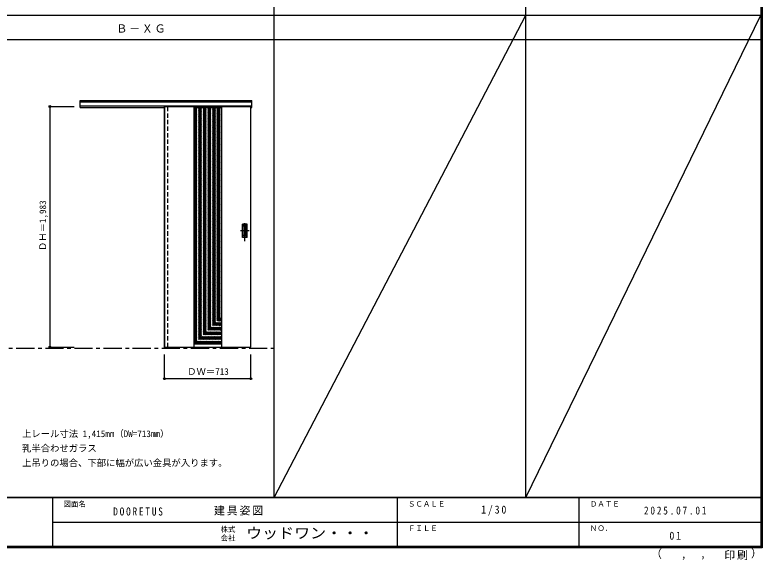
# Model space of a CAD drawing. Units: millimetres, scale not verified. Extents: x -6000 to 5700, y -4307 to 4260.
# Drawn here: x -461 to 5700, y -4307 to 186 of the extents above; entities that cross this region are included whole.
import ezdxf
from ezdxf.enums import TextEntityAlignment as Align

# ---------------------------------------------------------------- set-up
doc = ezdxf.new("R2010")
doc.units = ezdxf.units.MM
doc.header["$LTSCALE"] = 30
doc.header["$PDMODE"] = 32
doc.header["$PDSIZE"] = 15
doc.linetypes.add('CHAIN1', pattern=[8, 5, -1, 1, -1])
doc.linetypes.add('DASHED1', pattern=[1.8, 1.2, -0.6])
for name, color, linetype in [('0-1_通り芯', 7, 'CHAIN1'), ('0-2_扉', 3, 'Continuous'), ('0-3_仕上げ', 3, 'Continuous'), ('0-4_枠', 3, 'Continuous'), ('0-6_引手', 7, 'Continuous'), ('0-A_文字', 7, 'Continuous'), ('0-B_寸法', 4, 'Continuous'), ('0-C_ハッチ', 4, 'DASHED1'), ('F-1_枠', 6, 'Continuous'), ('F-A_文字', 7, 'Continuous')]:
    doc.layers.add(name, color=color, linetype=linetype)
doc.styles.add('ＭＳ ゴシック', font='')
doc.styles.get('ＭＳ ゴシック').set_extended_font_data('MS Gothic')

msp = doc.modelspace()

# ---------------------------------------------------------------- linework, layer by layer
at = {"layer": '0-1_通り芯'}
msp.add_line((-5490, -2560.5), (1678, -2560.5), dxfattribs=at)
at = {"layer": '0-2_扉', "color": 4, "linetype": 'DASHED1'}
msp.add_line((772, -568.5), (772, -572.5), dxfattribs=at)
at = {"layer": '0-2_扉'}
for p, q in [((772, -568.5), (772, -2551.5)), ((772, -568.5), (1485, -568.5)), ((1485, -2551.5), (1485, -568.5)), ((772, -2551.5), (1485, -2551.5))]:
    msp.add_line(p, q, dxfattribs=at)
at = {"layer": '0-3_仕上げ'}
for p, q in [((1014.5, -568.5), (1014.5, -2551.5)), ((1242.5, -568.5), (1242.5, -2551.5))]:
    msp.add_line(p, q, dxfattribs=at)
at = {"layer": '0-3_仕上げ', "color": 7}
for p, q in [((1014.5, -576.5), (1242.5, -576.5)), ((1242.5, -2527.5), (1014.5, -2527.5))]:
    msp.add_line(p, q, dxfattribs=at)
at = {"layer": '0-4_枠'}
for p, q in [((78, -518.5), (1493, -518.5)), ((78, -575.5), (78, -518.5)), ((78, -531.5), (1493, -531.5)), ((78, -563.5), (1493, -563.5)), ((78, -575.5), (772, -575.5)), ((771, -563.5), (771, -2560.5)), ((799, -568.5), (799, -563.5)), ((771, -2560.5), (799, -2560.5)), ((799, -2551.5), (799, -2560.5))]:
    msp.add_line(p, q, dxfattribs=at)
at = {"layer": '0-4_枠', "color": 4, "linetype": 'DASHED1'}
msp.add_line((799, -2551.5), (799, -568.5), dxfattribs=at)
at = {"layer": '0-4_枠'}
msp.add_lwpolyline([(1485, -575.5), (1493, -575.5), (1493, -518.5)], dxfattribs=at)
at = {"layer": '0-6_引手'}
for p, q in [((1453, -1539), (1415, -1539)), ((1415, -1649), (1415, -1539)), ((1453, -1649), (1453, -1539)), ((1446.5, -1555), (1421.5, -1555)), ((1421.5, -1633), (1421.5, -1555)), ((1446.5, -1633), (1446.5, -1555)), ((1453, -1649), (1415, -1649)), ((1446.5, -1633), (1421.5, -1633))]:
    msp.add_line(p, q, dxfattribs=at)
at = {"layer": '0-6_引手', "linetype": 'CHAIN1'}
for p, q in [((1434, -1679.23), (1434, -1508.38)), ((1472.07, -1594), (1399.56, -1594))]:
    msp.add_line(p, q, dxfattribs=at)
at = {"layer": '0-6_引手', "linetype": 'DASHED1'}
for p, q in [((1418, -1645), (1418, -1543)), ((1450, -1645), (1418, -1645))]:
    msp.add_line(p, q, dxfattribs=at)
msp.add_lwpolyline([(1450, -1645), (1450, -1543), (1418, -1543)], dxfattribs=at)
at = {"layer": '0-B_寸法'}
for p, q in [((-172, -568.5), (-172, -2551.5)), ((-172, -568.5), (28, -568.5)), ((-172, -2551.5), (28, -2551.5)), ((772, -2812.5), (772, -2612.5)), ((1485, -2812.5), (1485, -2612.5)), ((1485, -2812.5), (772, -2812.5))]:
    msp.add_line(p, q, dxfattribs=at)
at = {"layer": '0-B_寸法', "color": 7}
for p in [(-172, -568.5), (-172, -2551.5), (772, -2812.5), (1485, -2812.5)]:
    msp.add_point(p, dxfattribs=at)
at = {"layer": '0-C_ハッチ'}
for p, q in [((1014.5, -802.08), (1240.08, -576.5)), ((1014.5, -795.01), (1233.01, -576.5)), ((1014.5, -787.94), (1225.94, -576.5)), ((1014.5, -780.86), (1218.86, -576.5)), ((1014.5, -773.79), (1211.79, -576.5)), ((1014.5, -766.72), (1204.72, -576.5)), ((1014.5, -759.65), (1197.65, -576.5)), ((1014.5, -752.58), (1190.58, -576.5)), ((1014.5, -745.51), (1183.51, -576.5)), ((1014.5, -738.44), (1176.44, -576.5)), ((1014.5, -731.37), (1169.37, -576.5)), ((1014.5, -724.3), (1162.3, -576.5)), ((1014.5, -717.22), (1155.22, -576.5)), ((1014.5, -710.15), (1148.15, -576.5)), ((1014.5, -703.08), (1141.08, -576.5)), ((1014.5, -696.01), (1134.01, -576.5)), ((1014.5, -688.94), (1126.94, -576.5)), ((1014.5, -681.87), (1119.87, -576.5)), ((1014.5, -674.8), (1112.8, -576.5)), ((1014.5, -667.73), (1105.73, -576.5)), ((1014.5, -660.66), (1098.66, -576.5)), ((1014.5, -653.59), (1091.59, -576.5)), ((1014.5, -646.51), (1084.51, -576.5)), ((1014.5, -639.44), (1077.44, -576.5)), ((1014.5, -632.37), (1070.37, -576.5)), ((1014.5, -625.3), (1063.3, -576.5)), ((1014.5, -618.23), (1056.23, -576.5)), ((1014.5, -611.16), (1049.16, -576.5)), ((1014.5, -604.09), (1042.09, -576.5)), ((1014.5, -597.02), (1035.02, -576.5)), ((1014.5, -589.95), (1027.95, -576.5)), ((1014.5, -582.87), (1020.87, -576.5)), ((1014.5, -809.15), (1242.5, -581.15)), ((1014.5, -816.22), (1242.5, -588.22)), ((1014.5, -823.29), (1242.5, -595.29)), ((1014.5, -830.36), (1242.5, -602.36)), ((1014.5, -837.43), (1242.5, -609.43)), ((1014.5, -844.5), (1242.5, -616.5)), ((1014.5, -851.58), (1242.5, -623.58)), ((1014.5, -858.65), (1242.5, -630.65)), ((1014.5, -865.72), (1242.5, -637.72)), ((1014.5, -872.79), (1242.5, -644.79)), ((1014.5, -879.86), (1242.5, -651.86)), ((1014.5, -886.93), (1242.5, -658.93)), ((1014.5, -894), (1242.5, -666)), ((1014.5, -901.07), (1242.5, -673.07)), ((1014.5, -908.14), (1242.5, -680.14)), ((1014.5, -915.21), (1242.5, -687.21)), ((1014.5, -922.29), (1242.5, -694.29)), ((1014.5, -929.36), (1242.5, -701.36)), ((1014.5, -936.43), (1242.5, -708.43)), ((1014.5, -943.5), (1242.5, -715.5)), ((1014.5, -950.57), (1242.5, -722.57)), ((1014.5, -957.64), (1242.5, -729.64)), ((1014.5, -964.71), (1242.5, -736.71)), ((1014.5, -971.78), (1242.5, -743.78)), ((1014.5, -978.85), (1242.5, -750.85)), ((1014.5, -985.93), (1242.5, -757.93)), ((1014.5, -993), (1242.5, -765)), ((1014.5, -1000.07), (1242.5, -772.07)), ((1014.5, -1007.14), (1242.5, -779.14)), ((1014.5, -1014.21), (1242.5, -786.21)), ((1014.5, -1021.28), (1242.5, -793.28)), ((1014.5, -1028.35), (1242.5, -800.35)), ((1014.5, -1035.42), (1242.5, -807.42)), ((1014.5, -1042.49), (1242.5, -814.49)), ((1014.5, -1049.56), (1242.5, -821.56)), ((1014.5, -1056.64), (1242.5, -828.64)), ((1014.5, -1063.71), (1242.5, -835.71)), ((1014.5, -1070.78), (1242.5, -842.78)), ((1014.5, -1077.85), (1242.5, -849.85)), ((1014.5, -1084.92), (1242.5, -856.92)), ((1014.5, -1091.99), (1242.5, -863.99)), ((1014.5, -1099.06), (1242.5, -871.06)), ((1014.5, -1106.13), (1242.5, -878.13)), ((1014.5, -1113.2), (1242.5, -885.2)), ((1014.5, -1120.28), (1242.5, -892.28)), ((1014.5, -1127.35), (1242.5, -899.35)), ((1014.5, -1134.42), (1242.5, -906.42)), ((1014.5, -1141.49), (1242.5, -913.49)), ((1014.5, -1148.56), (1242.5, -920.56)), ((1014.5, -1155.63), (1242.5, -927.63)), ((1014.5, -1162.7), (1242.5, -934.7)), ((1014.5, -1169.77), (1242.5, -941.77)), ((1014.5, -1176.84), (1242.5, -948.84)), ((1014.5, -1183.92), (1242.5, -955.92)), ((1014.5, -1190.99), (1242.5, -962.99)), ((1014.5, -1198.06), (1242.5, -970.06)), ((1014.5, -1205.13), (1242.5, -977.13)), ((1014.5, -1212.2), (1242.5, -984.2)), ((1014.5, -1219.27), (1242.5, -991.27)), ((1014.5, -1226.34), (1242.5, -998.34)), ((1014.5, -1233.41), (1242.5, -1005.41)), ((1014.5, -1240.48), (1242.5, -1012.48)), ((1014.5, -1247.55), (1242.5, -1019.55)), ((1014.5, -1254.63), (1242.5, -1026.63)), ((1014.5, -1261.7), (1242.5, -1033.7)), ((1014.5, -1268.77), (1242.5, -1040.77)), ((1014.5, -1275.84), (1242.5, -1047.84)), ((1014.5, -1282.91), (1242.5, -1054.91)), ((1014.5, -1289.98), (1242.5, -1061.98)), ((1014.5, -1297.05), (1242.5, -1069.05)), ((1014.5, -1304.12), (1242.5, -1076.12)), ((1014.5, -1311.19), (1242.5, -1083.19)), ((1014.5, -1318.27), (1242.5, -1090.27)), ((1014.5, -1325.34), (1242.5, -1097.34)), ((1014.5, -1332.41), (1242.5, -1104.41)), ((1014.5, -1339.48), (1242.5, -1111.48)), ((1014.5, -1346.55), (1242.5, -1118.55)), ((1014.5, -1353.62), (1242.5, -1125.62)), ((1014.5, -1360.69), (1242.5, -1132.69)), ((1014.5, -1367.76), (1242.5, -1139.76)), ((1014.5, -1374.83), (1242.5, -1146.83)), ((1014.5, -1381.91), (1242.5, -1153.91)), ((1014.5, -1388.98), (1242.5, -1160.98)), ((1014.5, -1396.05), (1242.5, -1168.05)), ((1014.5, -1403.12), (1242.5, -1175.12)), ((1014.5, -1410.19), (1242.5, -1182.19)), ((1014.5, -1417.26), (1242.5, -1189.26)), ((1014.5, -1424.33), (1242.5, -1196.33)), ((1014.5, -1431.4), (1242.5, -1203.4)), ((1014.5, -1438.47), (1242.5, -1210.47)), ((1014.5, -1445.54), (1242.5, -1217.54)), ((1014.5, -1452.62), (1242.5, -1224.62)), ((1014.5, -1459.69), (1242.5, -1231.69)), ((1014.5, -1466.76), (1242.5, -1238.76)), ((1014.5, -1473.83), (1242.5, -1245.83)), ((1014.5, -1480.9), (1242.5, -1252.9)), ((1014.5, -1487.97), (1242.5, -1259.97)), ((1014.5, -1495.04), (1242.5, -1267.04)), ((1014.5, -1502.11), (1242.5, -1274.11)), ((1014.5, -1509.18), (1242.5, -1281.18)), ((1014.5, -1516.26), (1242.5, -1288.26)), ((1014.5, -1523.33), (1242.5, -1295.33)), ((1014.5, -1530.4), (1242.5, -1302.4)), ((1014.5, -1537.47), (1242.5, -1309.47)), ((1014.5, -1544.54), (1242.5, -1316.54)), ((1014.5, -1551.61), (1242.5, -1323.61)), ((1014.5, -1558.68), (1242.5, -1330.68)), ((1014.5, -1565.75), (1242.5, -1337.75)), ((1014.5, -1572.82), (1242.5, -1344.82)), ((1014.5, -1579.9), (1242.5, -1351.9)), ((1014.5, -1586.97), (1242.5, -1358.97)), ((1014.5, -1594.04), (1242.5, -1366.04)), ((1014.5, -1601.11), (1242.5, -1373.11)), ((1014.5, -1608.18), (1242.5, -1380.18)), ((1014.5, -1615.25), (1242.5, -1387.25)), ((1014.5, -1622.32), (1242.5, -1394.32)), ((1014.5, -1629.39), (1242.5, -1401.39)), ((1014.5, -1636.46), (1242.5, -1408.46)), ((1014.5, -1643.53), (1242.5, -1415.53)), ((1014.5, -1650.61), (1242.5, -1422.61)), ((1014.5, -1657.68), (1242.5, -1429.68)), ((1014.5, -1664.75), (1242.5, -1436.75)), ((1014.5, -1671.82), (1242.5, -1443.82)), ((1014.5, -1678.89), (1242.5, -1450.89)), ((1014.5, -1685.96), (1242.5, -1457.96)), ((1014.5, -1693.03), (1242.5, -1465.03)), ((1014.5, -1700.1), (1242.5, -1472.1)), ((1014.5, -1707.17), (1242.5, -1479.17)), ((1014.5, -1714.25), (1242.5, -1486.25)), ((1014.5, -1721.32), (1242.5, -1493.32)), ((1014.5, -1728.39), (1242.5, -1500.39)), ((1014.5, -1735.46), (1242.5, -1507.46)), ((1014.5, -1742.53), (1242.5, -1514.53)), ((1014.5, -1749.6), (1242.5, -1521.6)), ((1014.5, -1756.67), (1242.5, -1528.67)), ((1014.5, -1763.74), (1242.5, -1535.74)), ((1014.5, -1770.81), (1242.5, -1542.81)), ((1014.5, -1777.88), (1242.5, -1549.88)), ((1014.5, -1784.96), (1242.5, -1556.96)), ((1014.5, -1792.03), (1242.5, -1564.03)), ((1014.5, -1799.1), (1242.5, -1571.1)), ((1014.5, -1806.17), (1242.5, -1578.17)), ((1014.5, -1813.24), (1242.5, -1585.24)), ((1014.5, -1820.31), (1242.5, -1592.31)), ((1014.5, -1827.38), (1242.5, -1599.38)), ((1014.5, -1834.45), (1242.5, -1606.45)), ((1014.5, -1841.52), (1242.5, -1613.52)), ((1014.5, -1848.6), (1242.5, -1620.6)), ((1014.5, -1855.67), (1242.5, -1627.67)), ((1014.5, -1862.74), (1242.5, -1634.74)), ((1014.5, -1869.81), (1242.5, -1641.81)), ((1014.5, -1876.88), (1242.5, -1648.88)), ((1014.5, -1883.95), (1242.5, -1655.95)), ((1014.5, -1891.02), (1242.5, -1663.02)), ((1014.5, -1898.09), (1242.5, -1670.09)), ((1014.5, -1905.16), (1242.5, -1677.16)), ((1014.5, -1912.24), (1242.5, -1684.24)), ((1014.5, -1919.31), (1242.5, -1691.31)), ((1014.5, -1926.38), (1242.5, -1698.38)), ((1014.5, -1933.45), (1242.5, -1705.45)), ((1014.5, -1940.52), (1242.5, -1712.52)), ((1014.5, -1947.59), (1242.5, -1719.59)), ((1014.5, -1954.66), (1242.5, -1726.66)), ((1014.5, -1961.73), (1242.5, -1733.73)), ((1014.5, -1968.8), (1242.5, -1740.8)), ((1014.5, -1975.87), (1242.5, -1747.87)), ((1014.5, -1982.95), (1242.5, -1754.95)), ((1014.5, -1990.02), (1242.5, -1762.02)), ((1014.5, -1997.09), (1242.5, -1769.09)), ((1014.5, -2004.16), (1242.5, -1776.16)), ((1014.5, -2011.23), (1242.5, -1783.23)), ((1014.5, -2018.3), (1242.5, -1790.3)), ((1014.5, -2025.37), (1242.5, -1797.37)), ((1014.5, -2032.44), (1242.5, -1804.44)), ((1014.5, -2039.51), (1242.5, -1811.51)), ((1014.5, -2046.59), (1242.5, -1818.59)), ((1014.5, -2053.66), (1242.5, -1825.66)), ((1014.5, -2060.73), (1242.5, -1832.73)), ((1014.5, -2067.8), (1242.5, -1839.8)), ((1014.5, -2074.87), (1242.5, -1846.87)), ((1014.5, -2081.94), (1242.5, -1853.94)), ((1014.5, -2089.01), (1242.5, -1861.01)), ((1014.5, -2096.08), (1242.5, -1868.08)), ((1014.5, -2103.15), (1242.5, -1875.15)), ((1014.5, -2110.23), (1242.5, -1882.23)), ((1014.5, -2117.3), (1242.5, -1889.3)), ((1014.5, -2124.37), (1242.5, -1896.37)), ((1014.5, -2131.44), (1242.5, -1903.44)), ((1014.5, -2138.51), (1242.5, -1910.51)), ((1014.5, -2145.58), (1242.5, -1917.58)), ((1014.5, -2152.65), (1242.5, -1924.65)), ((1014.5, -2159.72), (1242.5, -1931.72)), ((1014.5, -2166.79), (1242.5, -1938.79)), ((1014.5, -2173.86), (1242.5, -1945.86)), ((1014.5, -2180.94), (1242.5, -1952.94)), ((1014.5, -2188.01), (1242.5, -1960.01)), ((1014.5, -2195.08), (1242.5, -1967.08)), ((1014.5, -2202.15), (1242.5, -1974.15)), ((1014.5, -2209.22), (1242.5, -1981.22)), ((1014.5, -2216.29), (1242.5, -1988.29)), ((1014.5, -2223.36), (1242.5, -1995.36)), ((1014.5, -2230.43), (1242.5, -2002.43)), ((1014.5, -2237.5), (1242.5, -2009.5)), ((1014.5, -2244.58), (1242.5, -2016.58)), ((1014.5, -2251.65), (1242.5, -2023.65)), ((1014.5, -2258.72), (1242.5, -2030.72)), ((1014.5, -2265.79), (1242.5, -2037.79)), ((1014.5, -2272.86), (1242.5, -2044.86)), ((1014.5, -2279.93), (1242.5, -2051.93)), ((1014.5, -2287), (1242.5, -2059)), ((1014.5, -2294.07), (1242.5, -2066.07)), ((1014.5, -2301.14), (1242.5, -2073.14)), ((1014.5, -2308.21), (1242.5, -2080.21)), ((1014.5, -2315.29), (1242.5, -2087.29)), ((1014.5, -2322.36), (1242.5, -2094.36)), ((1014.5, -2329.43), (1242.5, -2101.43)), ((1014.5, -2336.5), (1242.5, -2108.5)), ((1014.5, -2343.57), (1242.5, -2115.57)), ((1014.5, -2350.64), (1242.5, -2122.64)), ((1014.5, -2357.71), (1242.5, -2129.71)), ((1014.5, -2364.78), (1242.5, -2136.78)), ((1014.5, -2371.85), (1242.5, -2143.85)), ((1014.5, -2378.93), (1242.5, -2150.93)), ((1014.5, -2386), (1242.5, -2158)), ((1014.5, -2393.07), (1242.5, -2165.07)), ((1014.5, -2400.14), (1242.5, -2172.14)), ((1014.5, -2407.21), (1242.5, -2179.21)), ((1014.5, -2414.28), (1242.5, -2186.28)), ((1014.5, -2421.35), (1242.5, -2193.35)), ((1014.5, -2428.42), (1242.5, -2200.42)), ((1014.5, -2435.49), (1242.5, -2207.49)), ((1014.5, -2442.57), (1242.5, -2214.57)), ((1014.5, -2449.64), (1242.5, -2221.64)), ((1014.5, -2456.71), (1242.5, -2228.71)), ((1014.5, -2463.78), (1242.5, -2235.78)), ((1014.5, -2470.85), (1242.5, -2242.85)), ((1014.5, -2477.92), (1242.5, -2249.92)), ((1014.5, -2484.99), (1242.5, -2256.99)), ((1014.5, -2492.06), (1242.5, -2264.06)), ((1014.5, -2499.13), (1242.5, -2271.13)), ((1014.5, -2506.2), (1242.5, -2278.2)), ((1014.5, -2513.28), (1242.5, -2285.28)), ((1014.5, -2520.35), (1242.5, -2292.35)), ((1014.5, -2527.42), (1242.5, -2299.42)), ((1021.49, -2527.5), (1242.5, -2306.49)), ((1028.56, -2527.5), (1242.5, -2313.56)), ((1035.63, -2527.5), (1242.5, -2320.63)), ((1042.7, -2527.5), (1242.5, -2327.7)), ((1049.77, -2527.5), (1242.5, -2334.77)), ((1056.84, -2527.5), (1242.5, -2341.84)), ((1063.92, -2527.5), (1242.5, -2348.92)), ((1070.99, -2527.5), (1242.5, -2355.99)), ((1078.06, -2527.5), (1242.5, -2363.06)), ((1085.13, -2527.5), (1242.5, -2370.13)), ((1092.2, -2527.5), (1242.5, -2377.2)), ((1099.27, -2527.5), (1242.5, -2384.27)), ((1106.34, -2527.5), (1242.5, -2391.34)), ((1113.41, -2527.5), (1242.5, -2398.41)), ((1120.48, -2527.5), (1242.5, -2405.48)), ((1127.56, -2527.5), (1242.5, -2412.56)), ((1134.63, -2527.5), (1242.5, -2419.63)), ((1141.7, -2527.5), (1242.5, -2426.7)), ((1148.77, -2527.5), (1242.5, -2433.77)), ((1155.84, -2527.5), (1242.5, -2440.84)), ((1162.91, -2527.5), (1242.5, -2447.91)), ((1169.98, -2527.5), (1242.5, -2454.98)), ((1177.05, -2527.5), (1242.5, -2462.05)), ((1184.12, -2527.5), (1242.5, -2469.12)), ((1191.19, -2527.5), (1242.5, -2476.19)), ((1198.27, -2527.5), (1242.5, -2483.27)), ((1205.34, -2527.5), (1242.5, -2490.34)), ((1212.41, -2527.5), (1242.5, -2497.41)), ((1219.48, -2527.5), (1242.5, -2504.48)), ((1226.55, -2527.5), (1242.5, -2511.55)), ((1233.62, -2527.5), (1242.5, -2518.62))]:
    msp.add_line(p, q, dxfattribs=at)
at = {"layer": 'F-1_枠'}
for p, q in [((1678, -3790), (1678, 4175)), ((3752, -3790), (3752, 4175)), ((5690, 4175), (5690, -4205)), ((5695, 4175), (5695, -4205)), ((5700, 4175), (5700, -4205)), ((-6000, 184.5), (5700, 184.5)), ((-6000, -15.5), (5700, -15.5)), ((5700, -3790), (-6000, -3790)), ((5700, -3795), (-6000, -3795)), ((-150, -3795), (-150, -4195)), ((2690, -3795), (2690, -4195)), ((4190, -3795), (4190, -4195)), ((-150, -3995), (5690, -3995.01)), ((5700, -4195), (-6000, -4195)), ((5700, -4200), (-6000, -4200)), ((5700, -4205), (-6000, -4205))]:
    msp.add_line(p, q, dxfattribs=at)
at = {"layer": 'F-A_文字'}
for p, q in [((1678, -3790), (3752, 184.5)), ((3752, -3790), (5690, 184.5))]:
    msp.add_line(p, q, dxfattribs=at)

# ---------------------------------------------------------------- texts
at = {"layer": '0-A_文字', "style": 'ＭＳ ゴシック'}
for s, p in [('上レール寸法 1,415mm（DW=713mm）', (-402, -3310)), ('乳半合わせガラス', (-402, -3430)), ('上吊りの場合、下部に幅が広い金具が入ります。', (-402, -3550))]:
    msp.add_text(s, height=54.99, dxfattribs=at).set_placement(p, align=Align.BOTTOM_LEFT)
at = {"layer": '0-A_文字', "insert": (375.5, 39.5), "char_height": 65.98, "attachment_point": 7, "style": 'ＭＳ ゴシック'}
msp.add_mtext('\\T1.17;Ｂ－ＸＧ', dxfattribs=at)
at = {"layer": '0-B_寸法', "color": 7, "style": 'ＭＳ ゴシック'}
msp.add_text('ＤＨ＝1,983', height=54.99, rotation=90, dxfattribs=at).set_placement((-187, -1760.25), align=Align.BOTTOM_LEFT)
msp.add_text('ＤＷ＝713', height=54.99, dxfattribs=at).set_placement((959.75, -2797.5), align=Align.BOTTOM_LEFT)
at = {"layer": 'F-A_文字', "style": 'ＭＳ ゴシック'}
for s, height, p in [('図面名', 43.99, (-60, -3880)), ('ＳＣＡＬＥ', 43.99, (2780, -3880)), ('ＤＡＴＥ', 43.99, (4280, -3880)), ('株式', 43.99, (1235, -4089)), ('ＦＩＬＥ', 43.99, (2780, -4080)), ('ＮＯ．', 43.99, (4280, -4080)), ('会社', 43.99, (1235, -4161)), ('（', 65.98, (4784.03, -4308.31)), ('）', 65.98, (5608.4, -4304.13)), (',', 65.98, (5031.28, -4308.31)), (',', 65.98, (5190.2, -4305.53))]:
    msp.add_text(s, height=height, dxfattribs=at).set_placement(p, align=Align.BOTTOM_LEFT)
at = {"layer": 'F-A_文字', "style": 'ＭＳ ゴシック', "width": 1.1}
msp.add_text('ウッドワン・・・', height=87.98, dxfattribs=at).set_placement((1445, -4155), align=Align.BOTTOM_LEFT)
at = {"layer": 'F-A_文字', "char_height": 65.98, "attachment_point": 7, "style": 'ＭＳ ゴシック'}
for s, insert in [('\\T1.39;\\W0.85;DOORETUS', (350, -3940.79)), ('\\T1.17;建具姿図', (1180.42, -3940)), ('\\T1.38;\\W0.9;1/30', (3383.75, -3940)), ('\\T1.39;\\W0.85;2025.07.01', (4726.25, -3932.5)), ('\\T1.36;\\W0.9;01', (4936.25, -4140)), ('\\T1.17;印刷', (5388.15, -4306.92))]:
    msp.add_mtext(s, dxfattribs=dict(at, insert=insert))

doc.saveas('drawing.dxf')
